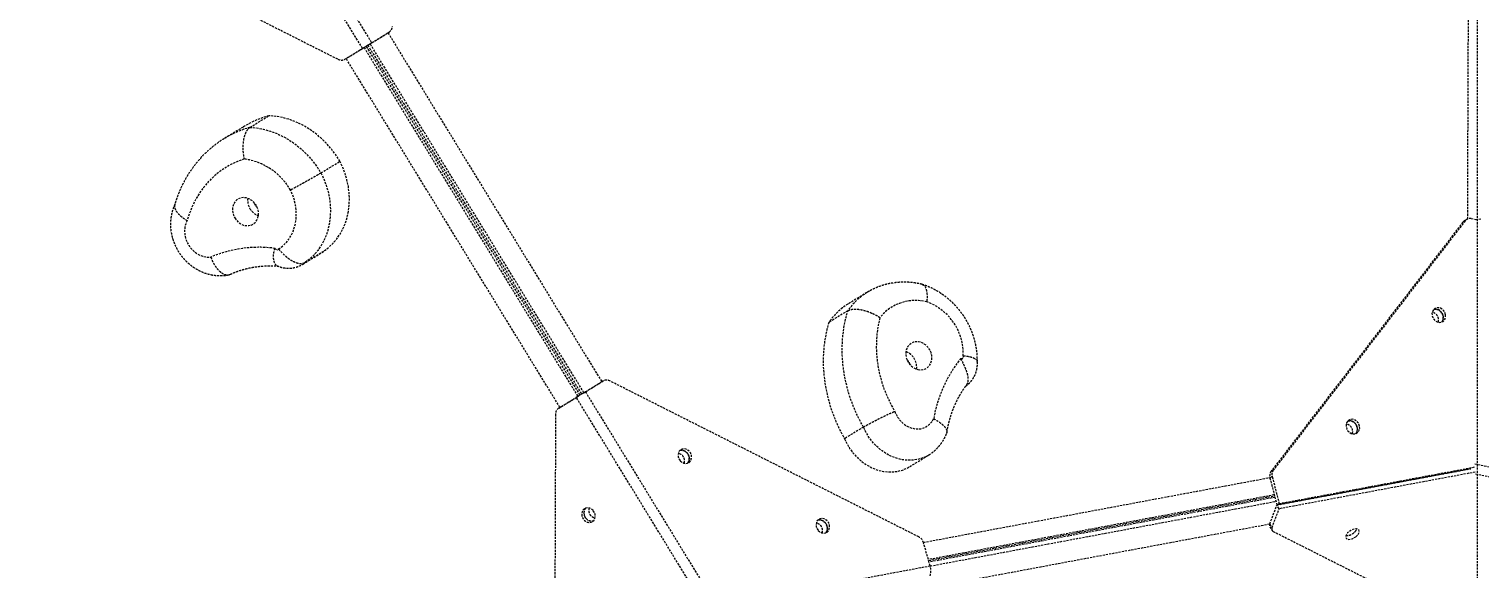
# Model space of a CAD drawing. Header units: millimetres. Extents: x -4077 to 3684, y -3420 to 2611.
# Drawn here: x -1365 to -508, y 158 to 476 of the extents above; entities that cross this region are included whole.
import ezdxf

# ---------------------------------------------------------------- set-up
doc = ezdxf.new("R2010")
doc.units = ezdxf.units.MM
doc.linetypes.add('HIDDEN', pattern=[1.905, 1.27, -0.635])
for name, color, linetype in [('DIKOM_ОБЪЕКТ', 7, 'Continuous'), ('DIKOM_РАЗМЕР_ЗОНА', 7, 'Continuous'), ('DIKOM_РАЗМЕР_ОБЪЕКТА', 7, 'Continuous')]:
    doc.layers.add(name, color=color, linetype=linetype)
doc.styles.add('style1', font='arialbd.ttf', dxfattribs={"width": 0.8})
doc.dimstyles.new('1-50', dxfattribs={"dimtxt": 300, "dimasz": 200, "dimexe": 100, "dimexo": 0, "dimgap": 100, "dimtad": 1, "dimtxsty": 'style1', "dimcen": 200, "dimclrd": 7, "dimclre": 7, "dimclrt": 7, "dimadec": 1, "dimazin": 2, "dimtfac": 1, "dimtmove": 0, "dimatfit": 2, "dimfxl": 0, "dimlwd": 25, "dimlwe": 18, "dimarcsym": 0})

# ---------------------------------------------------------------- blocks, each defined once
blk = doc.blocks.new('*D0')
at = {"layer": 'Defpoints', "color": 0, "transparency": 16777216}
for p in [(223.24, 1107.53), (-2045.08, -653.43), (871.98, -653.43)]:
    blk.add_point(p, dxfattribs=at)
at = {"layer": 'DIKOM_РАЗМЕР_ОБЪЕКТА', "color": 7, "lineweight": 18, "transparency": 16777216}
for p, q in [((223.24, 1107.53), (-2145.08, 1107.53)), ((871.98, -653.43), (-2145.08, -653.43))]:
    blk.add_line(p, q, dxfattribs=at)
at = {"layer": 'DIKOM_РАЗМЕР_ОБЪЕКТА', "color": 7, "lineweight": 25, "transparency": 16777216}
blk.add_line((-2045.08, 907.53), (-2045.08, -453.43), dxfattribs=at)
at = {"layer": 'DIKOM_РАЗМЕР_ОБЪЕКТА', "color": 7, "transparency": 16777216}
for points in [[(-2078.42, 907.53), (-2011.75, 907.53), (-2045.08, 1107.53)], [(-2078.42, -453.43), (-2011.75, -453.43), (-2045.08, -653.43)]]:
    blk.add_solid(points, dxfattribs=at)
at = {"layer": 'DIKOM_РАЗМЕР_ОБЪЕКТА', "color": 7, "transparency": 16777216, "insert": (-2298.26, 227.05), "char_height": 300, "attachment_point": 5, "rotation": 90, "style": 'style1'}
blk.add_mtext('{\\fArial|b0|i0|c204|p34;1780}', dxfattribs=at)
blk = doc.blocks.new('*D3')
at = {"layer": 'Defpoints', "color": 0, "transparency": 16777216}
for p in [(-3626.93, 2611.22), (1348.49, 2611.22), (1348.49, -2791.94)]:
    blk.add_point(p, dxfattribs=at)
at = {"layer": 'DIKOM_РАЗМЕР_ЗОНА', "color": 7, "lineweight": 18, "transparency": 16777216}
for p, q in [((1348.49, 2611.22), (-3726.93, 2611.22)), ((1348.49, -2791.94), (-3726.93, -2791.94))]:
    blk.add_line(p, q, dxfattribs=at)
at = {"layer": 'DIKOM_РАЗМЕР_ЗОНА', "color": 7, "lineweight": 25, "transparency": 16777216}
blk.add_line((-3626.93, -2591.94), (-3626.93, 2411.22), dxfattribs=at)
at = {"layer": 'DIKOM_РАЗМЕР_ЗОНА', "color": 7, "transparency": 16777216}
for points in [[(-3660.26, 2411.22), (-3593.59, 2411.22), (-3626.93, 2611.22)], [(-3660.26, -2591.94), (-3593.59, -2591.94), (-3626.93, -2791.94)]]:
    blk.add_solid(points, dxfattribs=at)
at = {"layer": 'DIKOM_РАЗМЕР_ЗОНА', "color": 7, "transparency": 16777216, "insert": (-3880.1, 379.28), "char_height": 300, "attachment_point": 5, "rotation": 90, "style": 'style1'}
blk.add_mtext('{\\fArial|b0|i0|c204|p34;5400}', dxfattribs=at)

msp = doc.modelspace()

# ---------------------------------------------------------------- linework, layer by layer
at = {"layer": 'DIKOM_ОБЪЕКТ', "color": 7, "linetype": 'HIDDEN', "lineweight": 15}
for p, q in [((-1238.927, 593.273), (-1162.355, 468.313)), ((-515.089, 364.353), (-514.219, 593.713)), ((-509.573, 592.91), (-509.351, -108.569)), ((-1167.735, 465.016), (-1244.307, 589.977)), ((-1364.003, 550.401), (-1182.146, 458.602)), ((-1163.7, 467.488), (-1153.299, 473.862)), ((-1162.355, 468.313), (-1151.954, 474.686)), ((-1153.299, 473.862), (-1151.954, 474.686)), ((-1152.688, 474.236), (-1026.437, 268.213)), ((-1178.135, 458.643), (-1167.735, 465.016)), ((-1176.79, 459.467), (-1166.39, 465.84)), ((-1166.39, 465.84), (-1167.735, 465.016)), ((-1166.837, 465.566), (-1040.585, 259.542)), ((-1039.24, 260.366), (-1165.492, 466.39)), ((-1164.595, 466.94), (-1038.344, 260.916)), ((-1163.7, 467.488), (-1162.355, 468.313)), ((-1036.999, 261.74), (-1163.251, 467.764)), ((-1178.135, 458.643), (-1176.79, 459.467)), ((-1051.147, 253.07), (-1177.399, 459.094)), ((-1234.202, 418.399), (-1222.996, 425.266)), ((-1238.239, 418.621), (-1249.446, 411.754)), ((-1192.264, 391.495), (-1181.057, 398.362)), ((-517.964, 362.363), (-631.142, 215.378)), ((-516.62, 363.187), (-629.797, 216.202)), ((-516.62, 363.187), (-517.964, 362.363)), ((-515.627, 364.083), (-516.972, 363.259)), ((-512.996, 364.575), (-509.033, 363.947)), ((-507.23, 364.153), (-510.339, 363.798)), ((-1203.039, 337.595), (-1191.833, 344.463)), ((-1201.462, 338.751), (-1190.255, 345.618)), ((-869.83, 320.935), (-881.037, 314.067)), ((-881.149, 310.117), (-892.355, 303.249)), ((-1037.448, 261.464), (-1027.047, 267.838)), ((-1036.104, 262.288), (-1025.703, 268.663)), ((-1025.703, 268.663), (-1027.047, 267.838)), ((-839.297, 176.648), (-1021.692, 268.703)), ((-1051.883, 252.618), (-1041.483, 258.992)), ((-1050.538, 253.442), (-1040.138, 259.816)), ((-1041.483, 258.992), (-1040.138, 259.816)), ((-964.905, 134.035), (-1041.483, 258.992)), ((-1036.104, 262.288), (-1037.448, 261.464)), ((-1036.104, 262.288), (-959.526, 137.331)), ((-1053.74, 249.063), (-1054.508, 45.352)), ((-1050.538, 253.442), (-1051.883, 252.618)), ((-871.89, 241.445), (-883.096, 234.577)), ((-844.531, 218.107), (-833.325, 224.974)), ((-631.142, 215.378), (-629.797, 216.202)), ((-513.291, 216.793), (-627.777, 195.379)), ((-627.776, 195.474), (-513.29, 216.888)), ((-510.655, 214.861), (-626.443, 193.203)), ((-626.432, 196.298), (-510.648, 217.955)), ((-510.904, 219.713), (-395.123, 197.147)), ((-836.518, 173.394), (-631.903, 211.667)), ((-630.493, 212.201), (-631.837, 211.377)), ((-631.837, 211.377), (-627.776, 195.474)), ((-630.493, 212.201), (-626.432, 196.298)), ((-395.146, 191.147), (-510.915, 213.71)), ((-629.3, 201.443), (-833.587, 163.231)), ((-833.431, 162.688), (-629.161, 200.897)), ((-628.917, 199.943), (-833.158, 161.739)), ((-832.496, 159.438), (-628.326, 197.628)), ((-631.94, 184.303), (-627.777, 195.379)), ((-630.607, 182.127), (-626.443, 193.203)), ((-626.443, 193.203), (-627.777, 195.379)), ((-627.776, 195.474), (-626.432, 196.298)), ((-632.007, 184.105), (-835.687, 146.007)), ((-631.94, 184.303), (-630.607, 182.127)), ((-631.902, 182.602), (-630.568, 180.426)), ((-832.526, 159.542), (-836.438, 173.14)), ((-629.935, 179.861), (-517.531, 123.134)), ((-957.28, 136.198), (-832.526, 159.542))]:
    msp.add_line(p, q, dxfattribs=at)
at = {"layer": 'DIKOM_ОБЪЕКТ', "color": 7, "linetype": 'HIDDEN', "lineweight": 15, "flags": 128}
for points in [[(-1167.735, 465.016), (-1167.109, 465.4), (-1166.443, 465.808), (-1165.751, 466.232), (-1165.045, 466.664), (-1164.339, 467.097), (-1163.647, 467.521), (-1162.981, 467.929), (-1162.355, 468.313)], [(-1166.39, 465.84), (-1166.077, 466.032), (-1165.744, 466.236), (-1165.398, 466.448), (-1165.045, 466.664), (-1164.692, 466.881), (-1164.346, 467.093), (-1164.013, 467.297), (-1163.7, 467.488)], [(-1181.057, 398.362), (-1183.499, 402.155), (-1186.217, 405.745), (-1189.19, 409.104), (-1192.394, 412.205), (-1195.803, 415.022), (-1199.392, 417.535), (-1203.129, 419.722), (-1206.987, 421.566), (-1210.935, 423.053), (-1214.94, 424.171), (-1218.971, 424.911), (-1222.996, 425.266)], [(-1234.202, 418.399), (-1230.177, 418.043), (-1226.146, 417.304), (-1222.141, 416.186), (-1218.194, 414.699), (-1214.336, 412.855), (-1210.598, 410.667), (-1207.01, 408.155), (-1203.6, 405.337), (-1200.396, 402.237), (-1197.423, 398.878), (-1194.705, 395.288), (-1192.264, 391.495)], [(-1237.674, 399.735), (-1241.649, 398.265), (-1245.471, 396.467), (-1249.119, 394.351), (-1252.572, 391.928), (-1255.814, 389.211), (-1258.825, 386.215), (-1261.591, 382.956), (-1264.096, 379.451), (-1266.326, 375.719), (-1268.271, 371.78), (-1269.918, 367.656), (-1271.261, 363.367)], [(-1190.255, 345.618), (-1187.599, 347.678), (-1185.162, 350.016), (-1182.963, 352.612), (-1181.02, 355.446), (-1179.35, 358.494), (-1177.965, 361.734), (-1176.877, 365.137), (-1176.094, 368.677), (-1175.624, 372.324), (-1175.468, 376.051), (-1175.63, 379.826), (-1176.107, 383.619), (-1176.896, 387.4), (-1177.99, 391.137), (-1179.381, 394.801), (-1181.057, 398.362)], [(-1192.264, 391.495), (-1190.588, 387.934), (-1189.197, 384.27), (-1188.103, 380.532), (-1187.314, 376.752), (-1186.836, 372.959), (-1186.675, 369.184), (-1186.83, 365.457), (-1187.301, 361.809), (-1188.084, 358.269), (-1189.172, 354.866), (-1190.557, 351.627), (-1192.227, 348.578), (-1194.169, 345.744), (-1196.368, 343.148), (-1198.805, 340.811), (-1201.462, 338.751)], [(-1217.264, 346.602), (-1215.039, 348.228), (-1213.035, 350.141), (-1211.277, 352.317), (-1209.787, 354.728), (-1208.583, 357.344), (-1207.681, 360.132), (-1207.093, 363.057), (-1206.825, 366.083), (-1206.88, 369.171), (-1207.259, 372.284), (-1207.957, 375.381), (-1208.963, 378.424), (-1210.267, 381.375)], [(-1243.174, 364.945), (-1242.16, 363.526), (-1240.928, 362.317), (-1239.529, 361.366), (-1238.019, 360.713), (-1236.461, 360.385), (-1234.918, 360.395), (-1233.454, 360.743), (-1232.128, 361.414), (-1230.994, 362.381), (-1230.1, 363.604), (-1229.482, 365.034), (-1229.164, 366.611), (-1229.16, 368.272), (-1229.471, 369.947), (-1230.083, 371.57), (-1230.971, 373.072), (-1232.1, 374.393), (-1233.422, 375.479), (-1234.884, 376.285), (-1236.426, 376.778), (-1237.984, 376.937), (-1239.496, 376.758), (-1240.898, 376.246), (-1242.134, 375.423), (-1243.153, 374.322), (-1243.914, 372.988), (-1244.384, 371.477), (-1244.546, 369.85), (-1244.391, 368.173), (-1243.928, 366.516), (-1243.174, 364.945)], [(-1230.973, 372.326), (-1231.469, 373.478), (-1231.55, 373.808)], [(-1229.833, 371.005), (-1230.202, 371.334), (-1230.973, 372.326)], [(-1271.261, 363.367), (-1272.112, 361.488), (-1272.64, 359.436), (-1272.831, 357.27), (-1272.679, 355.047), (-1272.188, 352.828), (-1271.372, 350.675), (-1270.253, 348.646), (-1268.862, 346.798), (-1267.237, 345.179), (-1265.422, 343.836), (-1263.467, 342.804), (-1261.426, 342.112), (-1259.354, 341.779), (-1257.309, 341.814)], [(-1219.41, 346.986), (-1219.22, 346.677), (-1218.968, 346.421), (-1218.672, 346.235), (-1218.352, 346.132), (-1218.029, 346.12), (-1217.727, 346.199), (-1217.466, 346.363), (-1217.264, 346.602)], [(-1191.833, 344.463), (-1191.689, 344.552), (-1190.255, 345.618)], [(-1201.462, 338.751), (-1202.895, 337.685), (-1203.06, 337.582)], [(-871.89, 241.445), (-874.577, 246.445), (-876.962, 251.583), (-879.034, 256.837), (-880.783, 262.18), (-882.2, 267.589), (-883.279, 273.036), (-884.016, 278.497), (-884.405, 283.946), (-884.447, 289.357), (-884.14, 294.705), (-883.485, 299.964), (-882.487, 305.109), (-881.149, 310.117)], [(-528.201, 307.818), (-528.579, 309.027), (-529.247, 310.12), (-530.15, 311.009), (-531.214, 311.622), (-532.355, 311.908), (-533.478, 311.846), (-534.494, 311.44), (-535.319, 310.723), (-535.888, 309.753), (-536.154, 308.608), (-536.095, 307.382), (-535.717, 306.173), (-535.049, 305.08), (-534.146, 304.191), (-533.082, 303.578), (-531.942, 303.291), (-530.818, 303.354), (-529.802, 303.76), (-528.977, 304.477), (-528.408, 305.447), (-528.142, 306.592), (-528.201, 307.818)], [(-530.497, 303.441), (-530.242, 303.736), (-529.703, 304.728), (-529.472, 305.886), (-529.565, 307.115), (-529.976, 308.316), (-530.672, 309.392), (-531.595, 310.254), (-532.672, 310.835), (-533.815, 311.085), (-534.931, 310.986), (-535.137, 310.926)], [(-535.093, 310.951), (-534.823, 311.022), (-533.699, 311.084), (-532.559, 310.797), (-531.494, 310.185), (-530.592, 309.296), (-529.924, 308.203), (-529.546, 306.994), (-529.487, 305.768), (-529.752, 304.623), (-530.321, 303.653), (-530.533, 303.42)], [(-892.355, 303.249), (-893.693, 298.242), (-894.692, 293.096), (-895.346, 287.837), (-895.653, 282.49), (-895.612, 277.079), (-895.222, 271.63), (-894.486, 266.169), (-893.406, 260.721), (-891.989, 255.313), (-890.24, 249.97), (-888.168, 244.716), (-885.783, 239.577), (-883.096, 234.577)], [(-862.175, 306.095), (-863.193, 301.661), (-863.892, 297.11), (-864.268, 292.469), (-864.321, 287.76), (-864.05, 283.01), (-863.455, 278.244), (-862.541, 273.488), (-861.312, 268.766), (-859.775, 264.106), (-857.938, 259.53), (-855.81, 255.064), (-853.404, 250.733)], [(-839.831, 275.477), (-838.271, 275.267), (-836.749, 275.396), (-835.326, 275.859), (-834.062, 276.638), (-833.007, 277.7), (-832.206, 279.002), (-831.691, 280.49), (-831.483, 282.104), (-831.59, 283.778), (-832.008, 285.443), (-832.721, 287.03), (-833.698, 288.476), (-834.9, 289.72), (-836.278, 290.712), (-837.775, 291.411), (-839.33, 291.789), (-840.879, 291.829), (-842.359, 291.531), (-843.709, 290.907), (-844.875, 289.982), (-845.807, 288.794), (-846.469, 287.392), (-846.833, 285.833), (-846.883, 284.18), (-846.619, 282.502), (-846.051, 280.868), (-845.202, 279.343), (-844.106, 277.992), (-842.81, 276.868), (-841.365, 276.018), (-839.831, 275.477)], [(-1036.104, 262.288), (-1036.73, 261.905), (-1037.395, 261.497), (-1038.087, 261.073), (-1038.793, 260.64), (-1039.499, 260.208), (-1040.191, 259.783), (-1040.857, 259.375), (-1041.483, 258.992)], [(-1037.448, 261.464), (-1037.761, 261.273), (-1038.094, 261.069), (-1038.44, 260.856), (-1038.793, 260.64), (-1039.146, 260.424), (-1039.492, 260.212), (-1039.825, 260.008), (-1040.138, 259.816)], [(-853.404, 250.733), (-852.487, 248.614), (-851.277, 246.637), (-849.806, 244.858), (-848.114, 243.324), (-846.248, 242.077), (-844.259, 241.153), (-842.202, 240.575), (-840.133, 240.36), (-838.108, 240.514), (-836.183, 241.032), (-834.41, 241.901), (-832.839, 243.097), (-831.512, 244.586), (-830.465, 246.328)], [(-833.337, 224.966), (-835.146, 223.978), (-837.694, 222.943), (-840.375, 222.237), (-843.155, 221.871), (-846.002, 221.848), (-848.878, 222.168), (-851.75, 222.827), (-854.582, 223.819), (-857.338, 225.129), (-859.985, 226.742), (-862.491, 228.639), (-864.823, 230.795), (-866.954, 233.184), (-868.857, 235.777), (-870.509, 238.542), (-871.89, 241.445)], [(-578.925, 241.943), (-579.303, 243.151), (-579.971, 244.244), (-580.873, 245.133), (-581.938, 245.746), (-583.078, 246.033), (-584.202, 245.971), (-585.217, 245.565), (-586.043, 244.847), (-586.612, 243.877), (-586.878, 242.732), (-586.819, 241.506), (-586.44, 240.297), (-585.773, 239.204), (-584.87, 238.316), (-583.805, 237.703), (-582.665, 237.416), (-581.542, 237.478), (-580.526, 237.884), (-579.7, 238.601), (-579.132, 239.572), (-578.866, 240.716), (-578.925, 241.943)], [(-581.21, 237.568), (-580.959, 237.858), (-580.421, 238.851), (-580.189, 240.009), (-580.283, 241.238), (-580.694, 242.439), (-581.389, 243.515), (-582.313, 244.377), (-583.389, 244.957), (-584.532, 245.208), (-585.648, 245.109), (-585.866, 245.045)], [(-585.845, 245.067), (-585.546, 245.147), (-584.423, 245.209), (-583.283, 244.922), (-582.218, 244.309), (-581.315, 243.42), (-580.648, 242.327), (-580.269, 241.118), (-580.21, 239.892), (-580.476, 238.747), (-581.045, 237.777), (-581.243, 237.558)], [(-883.096, 234.577), (-881.716, 231.675), (-880.064, 228.91), (-878.161, 226.317), (-876.03, 223.928), (-873.697, 221.771), (-871.192, 219.875), (-868.545, 218.261), (-865.788, 216.951), (-862.957, 215.96), (-860.085, 215.3), (-857.208, 214.98), (-854.362, 215.004), (-851.581, 215.37), (-848.901, 216.075), (-846.353, 217.111), (-844.531, 218.107)], [(-980.137, 221.591), (-979.196, 220.752), (-978.109, 220.201), (-976.964, 219.983), (-975.855, 220.115), (-974.872, 220.587), (-974.093, 221.36), (-973.582, 222.372), (-973.38, 223.541), (-973.504, 224.772), (-973.943, 225.965), (-974.663, 227.024), (-975.605, 227.863), (-976.691, 228.413), (-977.836, 228.632), (-978.945, 228.499), (-979.929, 228.028), (-980.707, 227.254), (-981.219, 226.242), (-981.42, 225.074), (-981.296, 223.843), (-980.857, 222.65), (-980.137, 221.591)], [(-980.373, 227.65), (-980.289, 227.675), (-979.18, 227.807), (-978.036, 227.589), (-976.949, 227.039), (-976.008, 226.2), (-975.288, 225.141), (-974.849, 223.948), (-974.725, 222.717), (-974.926, 221.548), (-975.437, 220.536), (-975.772, 220.141)], [(-975.788, 220.136), (-975.514, 220.45), (-974.975, 221.442), (-974.743, 222.6), (-974.837, 223.829), (-975.248, 225.03), (-975.943, 226.106), (-976.867, 226.969), (-977.944, 227.549), (-979.086, 227.799), (-980.203, 227.7), (-980.371, 227.652)], [(-1031.551, 192.161), (-1032.493, 193), (-1033.579, 193.551), (-1034.724, 193.769), (-1035.833, 193.637), (-1036.816, 193.165), (-1037.595, 192.392), (-1038.106, 191.38), (-1038.308, 190.211), (-1038.184, 188.98), (-1037.744, 187.787), (-1037.025, 186.728), (-1036.083, 185.889), (-1034.996, 185.339), (-1033.852, 185.12), (-1032.743, 185.253), (-1031.759, 185.724), (-1030.981, 186.498), (-1030.47, 187.51), (-1030.268, 188.678), (-1030.392, 189.909), (-1030.832, 191.102), (-1031.551, 192.161)], [(-898.629, 180.454), (-897.687, 179.615), (-896.601, 179.064), (-895.456, 178.846), (-894.347, 178.978), (-893.363, 179.45), (-892.584, 180.223), (-892.073, 181.235), (-891.872, 182.404), (-891.996, 183.635), (-892.435, 184.828), (-893.155, 185.887), (-894.096, 186.725), (-895.183, 187.276), (-896.328, 187.494), (-897.437, 187.362), (-898.42, 186.89), (-899.199, 186.117), (-899.71, 185.105), (-899.912, 183.936), (-899.788, 182.706), (-899.349, 181.512), (-898.629, 180.454)], [(-898.865, 186.513), (-898.781, 186.538), (-897.672, 186.67), (-896.528, 186.452), (-895.441, 185.901), (-894.5, 185.063), (-893.78, 184.004), (-893.341, 182.81), (-893.217, 181.58), (-893.418, 180.411), (-893.929, 179.399), (-894.264, 179.003)], [(-894.28, 178.998), (-894.006, 179.312), (-893.467, 180.305), (-893.235, 181.463), (-893.329, 182.692), (-893.74, 183.893), (-894.435, 184.968), (-895.359, 185.831), (-896.436, 186.411), (-897.578, 186.662), (-898.695, 186.563), (-898.863, 186.515)], [(-581.145, 176.756), (-580.234, 177.578), (-579.555, 178.457), (-579.165, 179.321), (-579.095, 180.099), (-579.35, 180.73), (-579.91, 181.161), (-580.729, 181.358), (-581.742, 181.305), (-582.865, 181.006), (-584.009, 180.485), (-585.08, 179.785), (-585.992, 178.963), (-586.67, 178.084), (-587.06, 177.22), (-587.13, 176.442), (-586.875, 175.812), (-586.315, 175.38), (-585.496, 175.183), (-584.483, 175.237), (-583.36, 175.535), (-582.216, 176.056), (-581.145, 176.756)]]:
    msp.add_lwpolyline(points, dxfattribs=at)
at = {"layer": 'DIKOM_ОБЪЕКТ', "color": 7, "linetype": 'HIDDEN', "lineweight": 15}
for centre, radius, start, end in [((-1154.193, 478.118), 4.098, 303.11776, 1.719621), ((-1180.177, 462.196), 4.098, 241.275696, 299.879369), ((-1206.727, 367.144), 60.357, 105.636931, 121.472898), ((-1217.933, 360.275), 60.358, 105.637032, 121.447635), ((-1242.659, 362.659), 37.41, 30.019317, 82.342412), ((-1226.162, 375.32), 9.411, 172.66814, 211.242944), ((-1226.003, 375.171), 9.472, 209.973944, 250.233679), ((-515.048, 360.128), 3.675, 121.567279, 142.527969), ((-513.66, 360.884), 3.75, 79.802727, 142.104598), ((-1228.836, 274.609), 72.988, 82.580303, 112.961232), ((-850.304, 289.174), 37.283, 121.690085, 145.825758), ((-861.467, 282.261), 37.344, 121.603631, 145.805132), ((-841.15, 289.27), 26.928, 75.704744, 141.332562), ((-845.484, 284.72), 32.553, 357.858078, 70.282444), ((-536.775, 304.751), 4.502, 342.329678, 80.879025), ((-850.101, 276.873), 9.647, 352.897448, 70.102552), ((-813.978, 283.045), 1.122, 250.257538, 24.096172), ((-849.273, 277.38), 4.905, 11.919865, 51.080135), ((-753.597, 233.075), 78.002, 141.164505, 170.217836), ((-1023.661, 265.11), 4.098, 61.280379, 119.88224), ((-1049.644, 249.186), 4.098, 123.120631, 181.724304), ((-587.492, 238.874), 4.502, 342.327076, 80.963538), ((-982.043, 221.468), 4.5, 342.262788, 80.646183), ((-627.362, 212.66), 4.655, 144.279844, 195.997428), ((-626.018, 213.484), 4.655, 144.278843, 195.998429), ((-1032.498, 190.711), 4.483, 139.688709, 224.784843), ((-1032.296, 190.672), 4.673, 177.108529, 282.136842), ((-1033.159, 190.988), 3.805, 136.414754, 181.215691), ((-1029.649, 192.287), 4.504, 162.29624, 260.706108), ((-1032.396, 190.141), 4.181, 218.249812, 284.996542), ((-900.535, 180.331), 4.5, 342.262393, 80.646484), ((-630.222, 183.491), 1.9, 154.689418, 207.896652), ((-629.132, 181.331), 1.675, 151.644949, 241.3703), ((-586.76, 184.223), 6.849, 267.902853, 335.085431), ((-586.068, 183.738), 6.031, 298.45413, 336.536678), ((-841.94, 171.575), 5.72, 15.87934, 62.472178), ((-586.607, 183.385), 6.012, 266.180161, 304.584447), ((-841.712, 156.577), 9.654, 341.677794, 17.890015)]:
    msp.add_arc(centre, radius, start, end, dxfattribs=at)
for points, knots in [([(-1249.403, 411.735), (-1250.138, 411.291), (-1252.155, 410.072), (-1255.266, 407.783), (-1258.733, 404.909), (-1261.99, 401.78), (-1265.036, 398.426), (-1267.857, 394.853), (-1270.443, 391.075), (-1272.783, 387.106), (-1274.872, 382.961), (-1276.688, 378.65), (-1277.917, 375.221), (-1278.487, 373.215), (-1278.625, 372.729)], [0, 0, 0, 0, 0.0523327, 0.1436678, 0.2349947, 0.3263619, 0.4178179, 0.5094059, 0.6011632, 0.69312, 0.7852982, 0.8777126, 0.9703686, 1, 1, 1, 1]), ([(-1234.202, 418.399), (-1234.563, 418.134), (-1235.296, 417.597), (-1236.242, 416.309), (-1237.053, 414.691), (-1237.686, 412.782), (-1238.135, 410.611), (-1238.383, 408.266), (-1238.428, 405.772), (-1238.245, 402.911), (-1237.922, 400.882), (-1237.677, 399.748), (-1237.674, 399.735)], [0, 0, 0, 0, 0.1043125, 0.2116571, 0.3159644, 0.4232772, 0.5279868, 0.6356767, 0.7413942, 0.8501014, 0.9982851, 1, 1, 1, 1]), ([(-1192.264, 391.495), (-1192.666, 391.251), (-1193.483, 390.755), (-1195.071, 389.821), (-1196.891, 388.768), (-1198.889, 387.629), (-1201.036, 386.419), (-1203.234, 385.194), (-1205.462, 383.966), (-1207.831, 382.677), (-1209.412, 381.828), (-1210.248, 381.385), (-1210.267, 381.375)], [0, 0, 0, 0, 0.1057722, 0.2146137, 0.320386, 0.4292274, 0.535021, 0.6438799, 0.7497295, 0.8586446, 0.9966456, 1, 1, 1, 1]), ([(-1278.474, 373.164), (-1278.845, 372.319), (-1279.6, 370.601), (-1280.386, 367.861), (-1280.915, 365.012), (-1281.146, 362.092), (-1281.08, 359.134), (-1280.715, 356.17), (-1280.054, 353.229), (-1279.099, 350.346), (-1277.861, 347.552), (-1276.349, 344.879), (-1274.579, 342.359), (-1272.567, 340.021), (-1270.335, 337.895), (-1267.906, 336.007), (-1265.307, 334.382), (-1262.568, 333.043), (-1259.723, 332.007), (-1256.806, 331.289), (-1253.856, 330.893), (-1250.91, 330.834), (-1248.489, 331.031), (-1247.076, 331.309), (-1246.615, 331.4)], [0, 0, 0, 0, 0.0435809, 0.0886333, 0.1339724, 0.1796207, 0.2255816, 0.2718433, 0.3183808, 0.3651627, 0.4121563, 0.4593299, 0.5066545, 0.5540944, 0.6016121, 0.6491639, 0.6966949, 0.7441385, 0.7914219, 0.838472, 0.8852251, 0.931635, 0.9776781, 1, 1, 1, 1]), ([(-1278.617, 372.727), (-1278.686, 372.422), (-1278.84, 371.75), (-1278.591, 370.567), (-1277.969, 369.239), (-1276.965, 367.867), (-1275.603, 366.469), (-1273.759, 364.953), (-1272.209, 363.928), (-1271.275, 363.375), (-1271.261, 363.367)], [0, 0, 0, 0, 0.11618, 0.2569601, 0.3939017, 0.5347966, 0.6720934, 0.8133423, 0.9972069, 1, 1, 1, 1]), ([(-1219.41, 346.986), (-1219.414, 346.979), (-1219.703, 346.487), (-1220.095, 345.389), (-1220.43, 343.63), (-1220.51, 341.797), (-1220.316, 340.068), (-1219.886, 338.609), (-1219.251, 337.533), (-1218.658, 336.904), (-1218.253, 336.78), (-1218.158, 336.75)], [0, 0, 0, 0, 0.0015019, 0.1131564, 0.2289096, 0.3735313, 0.5223844, 0.6657626, 0.8132194, 0.9560032, 1, 1, 1, 1]), ([(-1217.264, 346.602), (-1217.255, 346.592), (-1216.511, 345.756), (-1215.205, 344.269), (-1213.206, 342.377), (-1211.346, 340.893), (-1209.449, 339.674), (-1207.599, 338.777), (-1205.811, 338.212), (-1204.171, 338.014), (-1202.674, 338.154), (-1201.87, 338.55), (-1201.462, 338.751)], [0, 0, 0, 0, 0.0016816, 0.143232, 0.2488642, 0.3575573, 0.4631169, 0.5717348, 0.6772724, 0.7858683, 0.8914012, 1, 1, 1, 1]), ([(-1257.309, 341.814), (-1257.304, 341.799), (-1256.931, 340.73), (-1256.169, 338.94), (-1254.862, 336.666), (-1253.556, 334.893), (-1252.147, 333.42), (-1250.704, 332.314), (-1249.243, 331.578), (-1247.841, 331.266), (-1246.654, 331.297), (-1246.014, 331.6), (-1245.761, 331.719)], [0, 0, 0, 0, 0.002129, 0.1511765, 0.2613595, 0.3746986, 0.4844008, 0.5972515, 0.7067342, 0.8193821, 0.928869, 1, 1, 1, 1]), ([(-1245.914, 331.593), (-1245.335, 331.853), (-1243.511, 332.674), (-1240.344, 333.854), (-1236.373, 335.016), (-1232.297, 335.878), (-1228.138, 336.448), (-1223.908, 336.706), (-1220.316, 336.716), (-1218.123, 336.533), (-1217.374, 336.471)], [0, 0, 0, 0, 0.0672378, 0.2117063, 0.3558794, 0.49953, 0.6425616, 0.7849218, 0.926604, 1, 1, 1, 1]), ([(-1218.167, 336.727), (-1217.534, 336.456), (-1216.174, 335.875), (-1213.953, 335.381), (-1211.602, 335.177), (-1209.259, 335.322), (-1206.987, 335.805), (-1204.898, 336.545), (-1203.655, 337.259), (-1203.076, 337.592)], [0, 0, 0, 0, 0.1311024, 0.2814372, 0.4311544, 0.579812, 0.7271109, 0.8728916, 1, 1, 1, 1]), ([(-837.276, 325.716), (-837.933, 325.87), (-839.829, 326.311), (-842.995, 326.785), (-846.751, 327.053), (-850.483, 326.996), (-854.165, 326.626), (-857.77, 325.942), (-861.279, 324.957), (-864.661, 323.664), (-867.542, 322.307), (-869.22, 321.27), (-869.877, 320.863)], [0, 0, 0, 0, 0.0587697, 0.1694129, 0.2797452, 0.3895455, 0.4987957, 0.6075047, 0.7157098, 0.8234691, 0.9308686, 1, 1, 1, 1]), ([(-837.14, 325.634), (-836.961, 325.584), (-836.462, 325.446), (-835.791, 324.773), (-835.139, 323.668), (-834.669, 322.203), (-834.38, 320.418), (-834.279, 318.187), (-834.384, 316.419), (-834.499, 315.389), (-834.501, 315.364)], [0, 0, 0, 0, 0.0821919, 0.2291747, 0.3720495, 0.5190634, 0.6620132, 0.8090982, 0.9954707, 1, 1, 1, 1]), ([(-804.66, 280.047), (-804.654, 280.221), (-804.607, 281.604), (-804.737, 284.215), (-805.151, 287.862), (-805.876, 291.491), (-806.886, 295.076), (-808.18, 298.59), (-809.747, 302.007), (-811.578, 305.302), (-813.659, 308.45), (-815.976, 311.429), (-818.513, 314.215), (-821.253, 316.786), (-824.177, 319.123), (-827.263, 321.207), (-830.488, 323.022), (-833.76, 324.515), (-835.997, 325.332), (-837.103, 325.675), (-837.125, 325.682)], [0, 0, 0, 0, 0.00887856, 0.07028276, 0.13181308, 0.19354207, 0.25543684, 0.31746845, 0.37961253, 0.4418482, 0.50415883, 0.56652681, 0.62893345, 0.69135988, 0.75378108, 0.81616544, 0.87847463, 0.94066297, 0.99880391, 1, 1, 1, 1]), ([(-881.149, 310.117), (-880.747, 310.322), (-879.932, 310.739), (-878.318, 311.06), (-876.452, 311.148), (-874.389, 310.978), (-872.157, 310.557), (-869.85, 309.899), (-867.494, 309.009), (-864.894, 307.783), (-863.138, 306.743), (-862.186, 306.102), (-862.175, 306.095)], [0, 0, 0, 0, 0.1043141, 0.2116595, 0.3159674, 0.4232786, 0.527986, 0.6356773, 0.7413947, 0.8501012, 0.9982863, 1, 1, 1, 1]), ([(-812.954, 283.503), (-812.942, 283.503), (-811.947, 283.502), (-810.291, 283.297), (-808.279, 282.837), (-806.789, 282.302), (-805.64, 281.676), (-804.94, 280.989), (-804.624, 280.474), (-804.672, 280.198), (-804.677, 280.166)], [0, 0, 0, 0, 0.0024364, 0.2073359, 0.3602432, 0.5175774, 0.6703801, 0.8276067, 0.9803769, 1, 1, 1, 1]), ([(-814.357, 281.989), (-814.354, 281.981), (-814.148, 281.37), (-813.591, 280.163), (-812.668, 278.253), (-811.735, 276.191), (-810.942, 274.063), (-810.401, 272.033), (-810.153, 270.18), (-810.221, 268.517), (-810.551, 267.155), (-811.005, 266.486), (-811.208, 266.188)], [0, 0, 0, 0, 0.0012298, 0.0926642, 0.1874548, 0.3058833, 0.4277796, 0.545195, 0.6659465, 0.7828732, 0.9031552, 1, 1, 1, 1]), ([(-811.478, 265.708), (-811.375, 265.772), (-810.638, 266.228), (-809.445, 267.321), (-807.952, 268.961), (-806.726, 270.799), (-805.763, 272.769), (-805.073, 274.847), (-804.683, 276.995), (-804.551, 278.784), (-804.657, 279.837), (-804.69, 280.165)], [0, 0, 0, 0, 0.0217406, 0.1553842, 0.2878162, 0.4192521, 0.5499547, 0.6802263, 0.8104084, 0.9408667, 1, 1, 1, 1]), ([(-822.644, 238.264), (-822.54, 238.879), (-822.188, 240.966), (-821.4, 244.446), (-820.185, 248.644), (-818.713, 252.7), (-816.997, 256.605), (-815.033, 260.335), (-813.093, 263.536), (-811.718, 265.396), (-811.157, 266.154)], [0, 0, 0, 0, 0.05825876, 0.19791502, 0.33779122, 0.47810165, 0.6189183, 0.76031661, 0.902354, 1, 1, 1, 1]), ([(-871.89, 241.445), (-871.487, 241.687), (-870.67, 242.178), (-869.068, 243.078), (-867.224, 244.078), (-865.193, 245.146), (-863.002, 246.263), (-860.748, 247.38), (-858.453, 248.481), (-855.974, 249.626), (-854.308, 250.355), (-853.417, 250.727), (-853.404, 250.733)], [0, 0, 0, 0, 0.1053879, 0.2138305, 0.3192157, 0.4276522, 0.5331373, 0.6416667, 0.7474235, 0.8562229, 0.9978491, 1, 1, 1, 1]), ([(-830.465, 246.328), (-830.451, 246.321), (-829.482, 245.833), (-827.895, 244.94), (-825.976, 243.604), (-824.566, 242.381), (-823.502, 241.155), (-822.819, 239.97), (-822.579, 238.852), (-822.583, 238.115), (-822.782, 237.79), (-822.792, 237.773)], [0, 0, 0, 0, 0.0025779, 0.1830838, 0.3165239, 0.4537872, 0.5866417, 0.7233153, 0.8559088, 0.9923337, 1, 1, 1, 1]), ([(-833.358, 224.995), (-832.821, 225.323), (-831.483, 226.141), (-829.55, 227.745), (-827.567, 229.74), (-825.818, 231.952), (-824.322, 234.348), (-823.346, 236.316), (-822.899, 237.486), (-822.789, 237.772)], [0, 0, 0, 0, 0.1120056, 0.278883, 0.4454014, 0.6118758, 0.7786096, 0.9458908, 1, 1, 1, 1])]:
    msp.add_open_spline(points, degree=3, knots=knots, dxfattribs=at)

# ---------------------------------------------------------------- dimensions: what is measured, and where the dimension line sits
at = {"layer": 'DIKOM_РАЗМЕР_ЗОНА'}
dim = msp.add_linear_dim(base=(-3626.927, 2611.221), p1=(1348.49, -2791.939), p2=(1348.49, 2611.221), angle=90, text='{\\fArial|b0|i0|c204|p34;5400}', dimstyle='1-50', dxfattribs=at)
dim.commit()
dim.dimension.update_dxf_attribs({"geometry": '*D3', "text_midpoint": (-3626.927, 379.285), "dimtype": 160})
at = {"layer": 'DIKOM_РАЗМЕР_ОБЪЕКТА'}
dim = msp.add_linear_dim(base=(-2045.084, -653.434), p1=(223.238, 1107.531), p2=(871.98, -653.434), angle=90, text='{\\fArial|b0|i0|c204|p34;1780}', dimstyle='1-50', dxfattribs=at)
dim.commit()
dim.dimension.update_dxf_attribs({"geometry": '*D0', "text_midpoint": (-2045.084, 227.048), "dimtype": 160})

doc.saveas('drawing.dxf')
